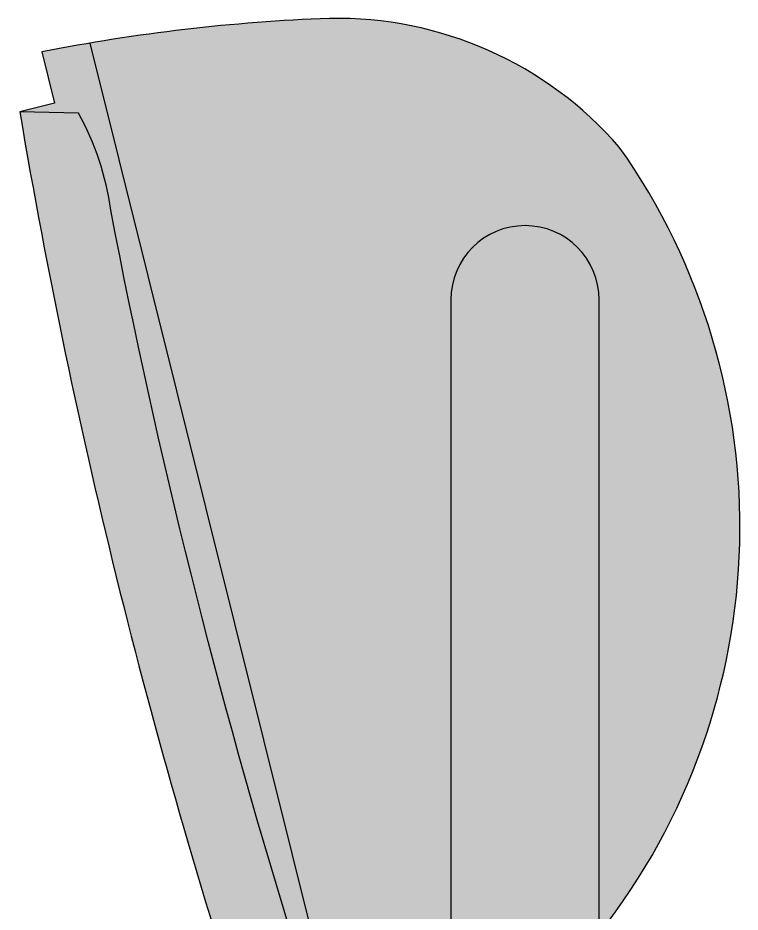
# Model space of a CAD drawing. Header units: millimetres. Extents: x -4957 to 16273, y -10328 to 13923.
# Drawn here: x 7895 to 8031.4, y -4592.2 to -4423.3 of the extents above; entities that cross this region are included whole.
import ezdxf

# ---------------------------------------------------------------- set-up
doc = ezdxf.new("R2010")
doc.units = ezdxf.units.MM
doc.set_wipeout_variables(frame=1)
doc.layers.get('0').update_dxf_attribs({"color": 171})
doc.layers.add('Техника. Кран LTM 1150-5.3', color=250, linetype='Continuous')
doc.layers.add('Техника. Кран LTM 1150-5.3 Штрих', color=7, linetype='Continuous', true_color=0xffe79e)

# ---------------------------------------------------------------- blocks, each defined once
blk = doc.blocks.new('LTM 1150-5.3-20250111.200746')
at = {"color": 0, "linetype": 'ByBlock', "lineweight": -2, "ltscale": 15, "transparency": 16777216}
blk.add_wipeout([(-48.13, 139.7), (-47.81, 121.66), (-63.32, 121.66), (-63.32, 121.66), (-62.4, 116.7), (-60.94, 111.87), (-58.95, 107.24), (-56.46, 102.86), (-56.46, 102.86), (-56.46, 102.86), (-50.49, 95.31), (-45.57, 87.05), (-41.77, 78.21), (-39.17, 68.96), (-39.17, 68.96), (-41.41, 68.96), (-41.41, 33.15), (-41.41, 33.15), (-55.38, 10.89), (-64.36, -13.81), (-67.94, -39.85), (-65.96, -66.06), (-58.52, -91.26), (-45.94, -114.34), (-45.21, -115.38), (-45.21, -115.38), (-33.88, -125.86), (-20.54, -133.63), (-5.83, -138.31), (9.54, -139.69), (9.54, -139.69), (23.2, -138.91), (36.81, -137.6), (50.37, -135.75), (63.84, -133.36), (61.42, -123.66), (68, -122.02), (68, -122.02), (59.42, -76.53), (49.09, -31.4), (37.02, 13.29), (23.24, 57.49), (23.24, 57.49), (16.66, 55.85), (14.24, 65.55), (-13.41, 54.94), (-13.41, 68.93), (-16.42, 68.93), (-16.42, 68.93), (-15.3, 80.4), (-12.09, 91.47), (-6.9, 101.77), (0.08, 110.94), (0.08, 110.94), (2.11, 113.18), (3.64, 115.79), (4.61, 118.65), (4.99, 121.65), (4.99, 121.65), (4.99, 139.7)], dxfattribs=at)
at = {"layer": 'Техника. Кран LTM 1150-5.3 Штрих', "ltscale": 15, "transparency": 16777216}
h = blk.add_hatch(color=256, dxfattribs=at)
h.dxf.hatch_style = 1
edge = h.paths.add_edge_path()
edge.add_line((4.99, 139.7), (-48.13, 139.7))
edge.add_line((-48.13, 139.7), (-47.81, 121.66))
edge.add_line((-47.81, 121.66), (-63.32, 121.66))
edge.add_arc((-18.27, 127.45), 45.42, 187.3292, 212.782)
edge.add_arc((-110.68, 53.85), 73.09, 11.9255, 42.1036, ccw=False)
edge.add_line((-39.17, 68.96), (-41.41, 68.96))
edge.add_line((-41.41, 68.96), (-41.41, 33.15))
edge.add_arc((56.24, -43.66), 124.24, 141.8119, 215.2586)
edge.add_arc((8.1, -69.11), 70.59, 220.9549, 271.1679)
edge.add_arc((-3.24, 206.29), 346.21, 272.1148, 281.1705)
edge.add_line((63.84, -133.36), (61.42, -123.66))
edge.add_line((61.42, -123.66), (68, -122.02))
edge.add_arc((-1115.27, -321.71), 1200, 9.57903, 18.4209)
edge.add_line((23.24, 57.49), (16.66, 55.85))
edge.add_line((16.66, 55.85), (14.24, 65.55))
edge.add_line((14.24, 65.55), (-13.41, 54.94))
edge.add_line((-13.41, 54.94), (-13.41, 68.93))
edge.add_line((-13.41, 68.93), (-16.42, 68.93))
edge.add_arc((46.23, 68.56), 62.66, 137.4424, 179.662, ccw=False)
edge.add_arc((-9.9, 121.99), 14.89, 312.0769, 358.6681)
edge.add_line((4.99, 121.65), (4.99, 139.7))
at = {"color": 0, "linetype": 'ByBlock', "lineweight": -2, "ltscale": 15, "transparency": 16777216}
blk.add_lwpolyline([(4.99, 139.7), (-48.13, 139.7), (-47.81, 121.66), (-63.32, 121.66, 0.111518), (-56.46, 102.86, -0.132443), (-39.17, 68.96), (-41.41, 68.96), (-41.41, 33.15, 0.331913), (-45.21, -115.38, 0.22267), (9.54, -139.69, 0.039534), (63.84, -133.36), (61.42, -123.66), (68, -122.02, 0.038599), (23.24, 57.49), (16.66, 55.85), (14.24, 65.55), (-13.41, 54.94), (-13.41, 68.93), (-16.42, 68.93, -0.18633), (0.08, 110.94, 0.20614), (4.99, 121.65)], format="xyb", close=True, dxfattribs=at)
for points in [[(-39.17, 68.96), (-16.42, 68.93)], [(54.76, -135.03), (5.58, 62.22)]]:
    blk.add_lwpolyline(points, dxfattribs=at)
for points in [[(23.24, 57.49), (13.57, 52.1, 0.095405), (16.8, 33.03, -0.026981), (50.83, -103.45, 0.095401), (56.93, -121.8), (68, -122.02)], [(-41.41, 33.15), (-41.41, -86.55, 1), (-13.41, -86.55), (-13.41, 55.09)]]:
    blk.add_lwpolyline(points, format="xyb", dxfattribs=at)
blk = doc.blocks.new('LTM 1150-5.3-20250111.200819')
at = {"color": 0, "linetype": 'ByBlock', "lineweight": -2, "ltscale": 15, "transparency": 16777216}
blk.add_blockref('LTM 1150-5.3-20250111.200746', (-7963.32, -1436.94), dxfattribs=at)
blk = doc.blocks.new('LTM 1150-5.3-20221114.220117')
at = {"color": 0, "linetype": 'ByBlock', "lineweight": -2, "ltscale": 15, "transparency": 16777216}
blk.add_blockref('LTM 1150-5.3-20250111.200819', (0, 0), dxfattribs=at)
blk = doc.blocks.new('*U158')
at = {"color": 0, "linetype": 'ByBlock', "lineweight": -2, "ltscale": 15, "transparency": 16777216}
blk.add_blockref('LTM 1150-5.3-20221114.220117', (0, 0), dxfattribs=at)

msp = doc.modelspace()

# ---------------------------------------------------------------- block references
at = {"layer": 'Техника. Кран LTM 1150-5.3', "rotation": 180}
msp.add_blockref('*U158', (0, -6000), dxfattribs=at)

doc.saveas('drawing.dxf')
